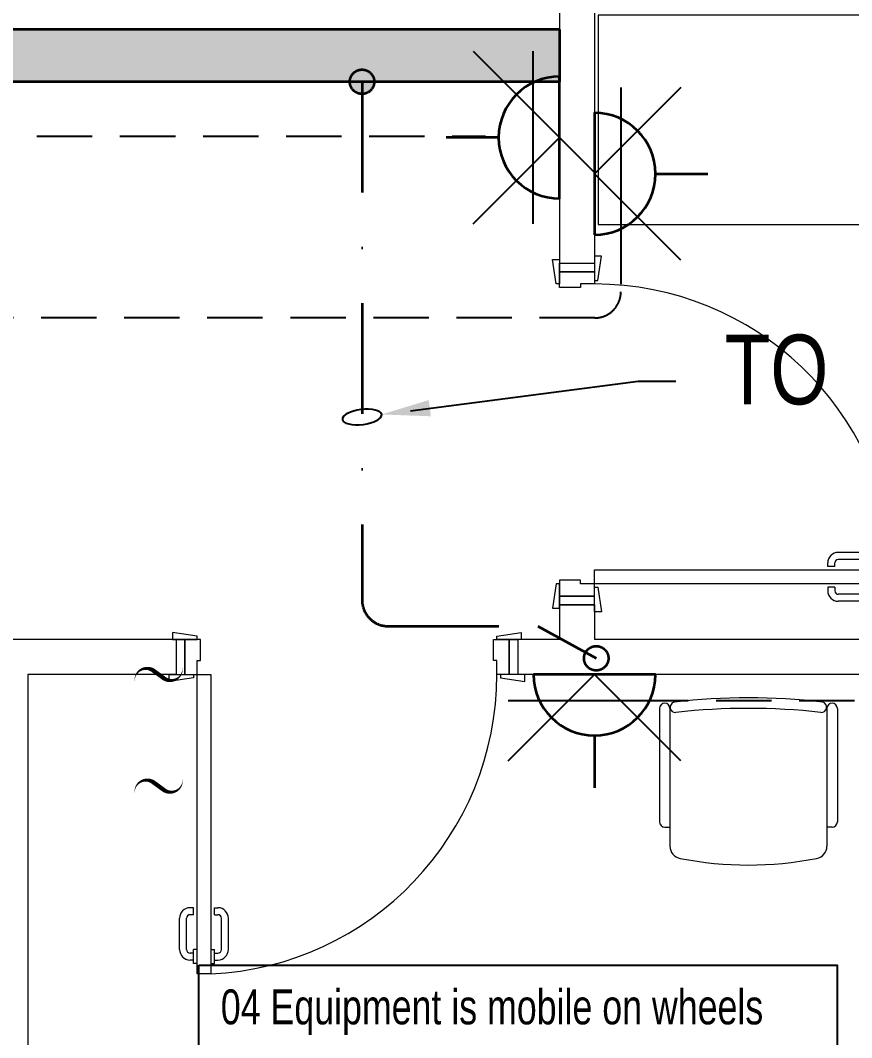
# Model space of a CAD drawing. Header units: inches. Extents: x -12418 to 57169, y -29325 to 19878.
# Drawn here: x 44936 to 47320, y -9889 to -6971 of the extents above; entities that cross this region are included whole.
import ezdxf
from ezdxf import colors
from ezdxf.entities.mleader import LeaderData, LeaderLine
from ezdxf.enums import TextEntityAlignment as Align
from ezdxf.math import Vec2, Vec3

# ---------------------------------------------------------------- set-up
doc = ezdxf.new("R2010")
doc.units = ezdxf.units.IN
doc.header["$LTSCALE"] = 25
doc.header["$MEASUREMENT"] = 0
doc.linetypes.add('DASHDOT', pattern=[25.4, 12.7, -6.35, 0, -6.35])
doc.linetypes.add('HIDDEN', pattern=[9.525, 6.35, -3.175])
doc.layers.get('0').update_dxf_attribs({"color": 8})
doc.layers.get('Defpoints').update_dxf_attribs({"color": 8})
for name, color, linetype, lineweight in [('00-Ground Floor$0$LOADING', 253, 'Continuous', 5), ('00-Ground Floor$0$Walls', 251, 'Continuous', 5), ('00-Ground Floor$0$Wooden Joinery', 251, 'Continuous', 5), ('E-LITE-CIRC @ 100', 6, 'Continuous', 25), ('E-LITE-CLNG-CNDT', 6, 'DASHDOT', 35), ('E-LITE-EXIT-NUMB', 6, 'Continuous', 25), ('E-POWR-CLNG-CNDT', 6, 'DASHDOT', 35), ('E-POWR-FLOR-CNDT', 6, 'HIDDEN', 25), ('E-POWR-WALL @ 100', 4, 'Continuous', 35), ('T-CABL-TRAY', 251, 'Continuous', 35), ('T-DATA-CLNG-COND', 51, 'DASHDOT', 25)]:
    doc.layers.add(name, color=color, linetype=linetype, lineweight=lineweight)
doc.layers.add('Equipment tags', color=3, linetype='Continuous')
doc.styles.add('00-Ground Floor$0$X3G_ENTITY_2588D4', font='swisscl.ttf', dxfattribs={"height": 200})
doc.styles.add('DC_Simplex', font='SIMPLEX.shx', dxfattribs={"width": 0.7})

# ---------------------------------------------------------------- blocks, each defined once
blk = doc.blocks.new('00-Ground Floor$0$A$C72370EFE')
at = {"layer": '00-Ground Floor$0$Wooden Joinery'}
for p, q in [((-0.01, -0.04), (-0.02, -0.04)), ((-0.01, -0.03), (-0.01, -0.07)), ((0, -0.03), (-0.01, -0.03)), ((0.04, -0.03), (0.05, -0.03)), ((0.05, -0.03), (0.05, -0.07)), ((0.05, -0.04), (0.06, -0.04)), ((-0.05, -0.07), (-0.05, -0.16)), ((-0.03, -0.07), (-0.03, -0.16)), ((-0.01, -0.06), (-0.02, -0.06)), ((0, -0.07), (-0.01, -0.07)), ((0.04, -0.07), (0.05, -0.07)), ((0.05, -0.06), (0.06, -0.06)), ((0.07, -0.07), (0.07, -0.16)), ((0.09, -0.07), (0.09, -0.16)), ((-0.01, -0.17), (-0.02, -0.17)), ((-0.01, -0.17), (-0.01, -0.19)), ((0.05, -0.17), (0.06, -0.17)), ((0.05, -0.17), (0.05, -0.19)), ((-0.01, -0.19), (-0.02, -0.19)), ((0.05, -0.19), (0.06, -0.19))]:
    blk.add_line(p, q, dxfattribs=at)
for centre, radius, start, end in [((-0.02, -0.07), 0.03, 90, 180), ((0.06, -0.07), 0.03, 0, 90), ((-0.02, -0.07), 0.01, 90, 180), ((0.06, -0.07), 0.01, 0, 90), ((-0.02, -0.16), 0.03, 180, 270), ((-0.02, -0.16), 0.01, 180, 270), ((0.06, -0.16), 0.01, 270, 0), ((0.06, -0.16), 0.03, 270, 0)]:
    blk.add_arc(centre, radius, start, end, dxfattribs=at)
blk = doc.blocks.new('00-Ground Floor$0$A$C5DAD61B4')
at = {"layer": '00-Ground Floor$0$Wooden Joinery'}
for points in [[(80, 959.1), (80, 969.1), (10, 979.1), (10, 959.1)], [(940, 959.1), (940, 969.1), (1010, 979.1), (1010, 959.1)], [(70, 859.1), (70, 849.1), (0, 839.1), (0, 859.1)], [(120, 859.1), (120, 0), (80, 0), (80, 859.1)], [(950, 859.1), (950, 849.1), (1020, 839.1), (1020, 859.1)]]:
    blk.add_lwpolyline(points, close=True, dxfattribs=at)
for points in [[(45, 859.1), (45, 959.1), (20, 959.1), (20, 859.1), (45, 859.1)], [(45, 859.1), (80, 859.1), (80, 899.1), (90, 899.1), (90, 959.1), (45, 959.1), (45, 859.1)], [(975, 859.1), (940, 859.1), (940, 899.1), (930, 899.1), (930, 959.1), (975, 959.1), (975, 859.1)], [(975, 859.1), (975, 959.1), (1000, 959.1), (1000, 859.1), (975, 859.1)]]:
    blk.add_lwpolyline(points, dxfattribs=at)
blk.add_arc((80, 859.1), 860, 272.666, 0, dxfattribs=at)
at = {"layer": '00-Ground Floor$0$Wooden Joinery', "xscale": 999.9999999998854, "yscale": 999.9999999998854, "zscale": 999.9999999998854, "rotation": 180}
blk.add_blockref('00-Ground Floor$0$A$C72370EFE', (120, 0), dxfattribs=at)
blk = doc.blocks.new('00-Ground Floor$0$GF21016-P')
at = {"layer": '00-Ground Floor$0$LOADING', "extrusion": (-1.24384e-09, -1.20261e-09, -1)}
for p, q in [((0.0128, 0.0179), (0.0128, 0.4136)), ((0.4628, 0.0179), (0.4628, 0.4136)), ((-0.0022, 0.3585), (0.0128, 0.3585)), ((0.4778, 0.3585), (0.4628, 0.3585)), ((-0.0172, 0.0179), (-0.0172, 0.3435)), ((0.4928, 0.0179), (0.4928, 0.3435)), ((0.4778, 0.0029), (0.4778, 0.0029))]:
    blk.add_line(p, q, dxfattribs=at)
for centre, radius, start, end in [((-0.2378, -0.5362), 1.0036, 78.7568, 101.2432), ((-0.0478, 0.4136), 0.035, 0, 80.6557), ((-0.4278, 0.4136), 0.035, 99.3443, 180), ((0.0022, 0.3435), 0.015, 0, 90), ((-0.4778, 0.3435), 0.015, 90, 180), ((-0.0284, 0.0145), 0.015, 284.3864, 95.5209), ((-0.2378, 1.8928), 1.8749, 263.6341, 276.3659), ((-0.4471, 0.0145), 0.015, 84.4791, 255.6136), ((0.0022, 0.0179), 0.015, 270, 0), ((0.0022, 0.0179), 0.015, 180, 270), ((-0.2378, 1.8734), 1.8855, 263.5119, 276.4881), ((-0.4778, 0.0179), 0.015, 270, 0), ((-0.4778, 0.0179), 0.015, 180, 270)]:
    blk.add_arc(centre, radius, start, end, dxfattribs=at)
blk = doc.blocks.new('00-Ground Floor')
at = {"layer": '00-Ground Floor$0$LOADING', "elevation": 0}
blk.add_lwpolyline([(46593.8, -6956.7), (46593.8, -7556.7), (47693.8, -7556.7), (47693.8, -6956.7)], close=True, dxfattribs=at)
at = {"layer": '00-Ground Floor$0$Walls'}
for p, q in [((46482.9, -6947.4, 0), (46482.9, -7667.4, 0)), ((46582.9, -6947.4, 0), (46582.9, -7667.4, 0)), ((46482.9, -7667.4, 0), (46582.9, -7667.4, 0)), ((46582.9, -8647.4, 0), (46482.9, -8647.4, 0)), ((46482.9, -8647.4, 0), (46482.9, -8747.4, 0)), ((46582.9, -8647.4, 0), (46582.9, -8747.4, 0)), ((45382.9, -8747.4, 0), (44757.5, -8747.4, 0)), ((45382.9, -8747.4, 0), (45382.9, -8847.4, 0)), ((46482.9, -8747.4, 0), (46362.9, -8747.4, 0)), ((46362.9, -8747.4, 0), (46362.9, -8847.4, 0)), ((48817.9, -8747.4, 0), (46582.9, -8747.4, 0)), ((45382.9, -8847.4, 0), (44957.5, -8847.4, 0)), ((44957.5, -8847.4, 0), (44957.5, -12867.4, 0)), ((48817.9, -8847.4, 0), (46362.9, -8847.4, 0))]:
    blk.add_line(p, q, dxfattribs=at)
at = {"layer": '00-Ground Floor$0$LOADING', "color": 1, "extrusion": (4.75185e-05, 1.86519e-05, 1), "xscale": -1000.000000000003, "yscale": 1000.000000000003, "zscale": -1000.000000000003, "rotation": 180.0000250467612}
blk.add_blockref('00-Ground Floor$0$GF21016-P', (46786.6, -8926.8, 2), dxfattribs=at)
at = {"layer": '00-Ground Floor$0$Wooden Joinery', "rotation": 89.99999999999999}
blk.add_blockref('00-Ground Floor$0$A$C5DAD61B4', (47442, -8667.4, 0), dxfattribs=at)
at = {"layer": '00-Ground Floor$0$Wooden Joinery'}
blk.add_blockref('00-Ground Floor$0$A$C5DAD61B4', (45362.9, -9706.5, 0), dxfattribs=at)
blk = doc.blocks.new('*U30')
blk.add_line((0, 1.75), (0, 3.25))
blk.add_lwpolyline([(1.75, 0, 1), (-1.75, 0)], format="xyb", close=True)
at = {"layer": 'Defpoints'}
for p, q in [((-2.475, 2.475), (0, 0)), ((2.475, 2.475), (0, 0)), ((-2.475, 0.758), (2.475, 0.758))]:
    blk.add_line(p, q, dxfattribs=at)
at = {"layer": 'E-LITE-EXIT-NUMB', "style": 'DC_Simplex', "width": 0.7, "flags": 8}
blk.add_attdef('TYPE', text='', height=2, rotation=360, dxfattribs=at).set_placement((-2.682, 5.238), align=Align.RIGHT)
blk.add_attdef('CIRCUIT', (2.682, 5.238), '', height=2, rotation=360, dxfattribs=at)
blk = doc.blocks.new('*U35')
blk.add_line((1.75, 0), (3.25, 0))
blk.add_lwpolyline([(0, -1.75, 1), (0, 1.75)], format="xyb", close=True)
at = {"layer": 'Defpoints'}
for p, q in [((2.475, 2.475), (0, 0)), ((0.758, 2.475), (0.758, -2.475)), ((2.475, -2.475), (0, 0))]:
    blk.add_line(p, q, dxfattribs=at)
at = {"layer": 'E-LITE-EXIT-NUMB', "style": 'DC_Simplex', "width": 0.7, "flags": 8}
blk.add_attdef('TYPE', text='', height=2, rotation=360, dxfattribs=at).set_placement((-2.682, 5.238), align=Align.RIGHT)
blk.add_attdef('CIRCUIT', (2.682, 5.238), '', height=2, rotation=360, dxfattribs=at)
blk = doc.blocks.new('*U36')
blk.add_line((-1.75, 0), (-3.25, 0))
blk.add_lwpolyline([(0, 1.75, 1), (0, -1.75)], format="xyb", close=True)
at = {"layer": 'Defpoints'}
for p, q in [((-2.475, 2.475), (0, 0)), ((-0.758, -2.475), (-0.758, 2.475)), ((-2.475, -2.475), (0, 0))]:
    blk.add_line(p, q, dxfattribs=at)
at = {"layer": 'E-LITE-EXIT-NUMB', "style": 'DC_Simplex', "width": 0.7, "flags": 8}
blk.add_attdef('TYPE', text='', height=2, rotation=360, dxfattribs=at).set_placement((-2.682, 5.238), align=Align.RIGHT)
blk.add_attdef('CIRCUIT', (2.682, 5.238), '', height=2, rotation=360, dxfattribs=at)
blk = doc.blocks.new('ARR0W')
at = {"color": 45}
blk.add_ellipse((0, 0), major_axis=(0.4, 0), ratio=0.4, dxfattribs=at)
at = {"color": 45, "ltscale": 0.5}
blk.add_solid([(-1.4, 0.167), (-0.4, 0), (-1.4, -0.167)], dxfattribs=at)
blk = doc.blocks.new('*U73')
at = {"lineweight": 0}
h = blk.add_hatch(dxfattribs=at)
h.set_pattern_fill('HEX', color=253, scale=8, angle=90, style=0)
h.set_pattern_definition([(90, (5e-10, 4813.436), (-43.99409, 2e-12), [25.4, -50.8]), (210, (5e-10, 4813.436), (21.99705, -38.1), [25.4, -50.8]), (150, (5e-10, 4838.836), (-21.99705, -38.1), [25.4, -50.8])])
h.paths.add_polyline_path([(0, -8633.4), (150, -8633.4), (150, 0), (0, 0)])
at = {"color": 0}
for p, q in [((0, 0), (0, -8633.4)), ((0, 0), (150, 0)), ((150, 0), (150, -8633.4))]:
    blk.add_line(p, q, dxfattribs=at)
blk = doc.blocks.new('CD-CUT')
at = {"linetype": 'Continuous'}
blk.add_lwpolyline([(-30.4, 100, 0, 1.75, 0), (-13.9, 97.3, 1.75, 17.5, -0.545095), (15.4, 21.1, 17.5, 17.5, 0), (-15.4, -21.1, 17.5, 1.75, 0.545095), (13.9, -97.3, 1.75, 0, 0), (30.4, -100, 0, 0, 0)], format="xyseb", dxfattribs=at)
blk = doc.blocks.new('A$C767e6835')
at = {"layer": 'T-CABL-TRAY', "linetype": 'Continuous', "rotation": 270}
blk.add_blockref('*U73', (26383.4, -4150), dxfattribs=at)
at = {"layer": 'T-DATA-CLNG-COND', "xscale": 0.7000000000000002, "yscale": 0.7000000000000002, "zscale": 0.7000000000000002, "rotation": 90}
for p in [(25233.4, -6000), (25233.4, -6320.4)]:
    blk.add_blockref('CD-CUT', p, dxfattribs=at)

msp = doc.modelspace()

# ---------------------------------------------------------------- hatches: boundary and pattern name
at = {"layer": 'E-POWR-CLNG-CNDT'}
h = msp.add_hatch(color=256, dxfattribs=at)
h.dxf.hatch_style = 1
h.paths.add_polyline_path([(45881.2, -7147.4, 1), (45951.2, -7147.4, 1)])

# ---------------------------------------------------------------- linework, layer by layer
msp.add_lwpolyline([(45916.2, -7147.4), (45916.2, -8633.9, 0.414214), (45991.2, -8708.9), (46420.1, -8708.9), (46587.9, -8801)], format="xyb", dxfattribs=at)
for centre in [(45916.2, -7147.4, 0.8), (46587.9, -8801, 0)]:
    msp.add_circle(centre, 35, dxfattribs=at)
at = {"layer": 'E-POWR-FLOR-CNDT', "elevation": 0}
for points in [[(37725.8, -3941.3), (37602, -4065.1), (37602, -7303.8), (46270.1, -7303.8)], [(46482.9, -7307.4), (46584.9, -7409.4)], [(47566.4, -8923.2), (46658.7, -8923.2)]]:
    msp.add_lwpolyline(points, dxfattribs=at)
msp.add_lwpolyline([(46658.7, -7569.1), (46658.7, -7749.8, -0.414214), (46583.7, -7824.8), (40830, -7824.8, 0.414214), (40755, -7899.8), (40755, -12619.9), (40631.3, -12743.7)], format="xyb", dxfattribs=at)
at = {"layer": 'Equipment tags'}
msp.add_lwpolyline([(45448.1, -9681.4), (47278.7, -9681.4), (47278.7, -10060), (45448.1, -10060)], close=True, dxfattribs=at)

# ---------------------------------------------------------------- block references
at = {"layer": 'E-LITE-CLNG-CNDT'}
msp.add_blockref('00-Ground Floor', (0, 0), dxfattribs=at)
at = {"layer": 'E-POWR-FLOR-CNDT'}
msp.add_blockref('A$C767e6835', (20099.5, -2847.4, 0.4), dxfattribs=at)
at = {"layer": 'E-POWR-WALL @ 100', "xscale": 100, "yscale": 100, "zscale": 100, "rotation": 180}
for name, p in [('*U35', (46482.9, -7307.4, 0)), ('*U36', (46582.9, -7411.4, 0)), ('*U30', (46582.9, -8847.4, 0))]:
    msp.add_blockref(name, p, dxfattribs=at)

# ---------------------------------------------------------------- texts
at = {"layer": 'Equipment tags', "insert": (45511.2, -9751), "char_height": 100, "attachment_point": 1, "style": '00-Ground Floor$0$X3G_ENTITY_2588D4'}
msp.add_mtext_dynamic_manual_height_columns('04 Equipment is mobile on wheels\\PPower supply: 220V, 50Hz, 20W', width=1707.103, gutter_width=100, heights=[1691.6], dxfattribs=at)

# ---------------------------------------------------------------- leaders
at = {"layer": 'E-LITE-CIRC @ 100'}
ml = msp.add_multileader_mtext('Standard', dxfattribs=at)
ml.set_content('{\\Fdc_el_romans|c0;\\W0.8;TO\\Fromans|c0; \\Fsimplex|c0;LP-GF/S6}', color=256, style='DC_Simplex')
ml.set_leader_properties()
ml.set_arrow_properties(name='ARR0W')
ml.build(insert=Vec2(0, 0))
ml.multileader.update_dxf_attribs({"dogleg_length": 200, "arrow_head_size": 140, "scale": 100})
ctx = ml.context
ctx.base_point, ctx.scale, ctx.char_height, ctx.arrow_head_size, ctx.landing_gap_size, ctx.plane_origin, ctx.plane_x_axis, ctx.plane_y_axis = Vec3(46816.5, -8006.1, 0), 100, 200, 140, 140, Vec3(62163, -15299.9, 0), Vec3(1, 0.000001, 0), Vec3(-0.000001, 1, 0)
notes = []
notes.append((ctx, [(0, (1, 1, 0), (46707.7, -8006.1, 0), (1, 0.000001, 0), 108.8, [(0, [(45916.2, -8108.9, 0)], 0, [])])]))
ctx.mtext.insert, ctx.mtext.text_direction, ctx.mtext.rotation, ctx.mtext.flow_direction = Vec3(46956.5, -7872.7, 0), Vec3(1, 0.000001, 0), 0.000001, 5
for ctx, leaders in notes:
    for number, flags, end, landing, length, lines in leaders:
        leader = LeaderData()
        leader.index, (leader.has_last_leader_line, leader.has_dogleg_vector, leader.attachment_direction) = number, flags
        leader.last_leader_point, leader.dogleg_vector, leader.dogleg_length = Vec3(end), Vec3(landing), length
        for number, points, colour, breaks in lines:
            line = LeaderLine()
            line.index, line.vertices, line.color, line.breaks = number, Vec3.list(points), colors.encode_raw_color(colour), breaks
            leader.lines.append(line)
        ctx.leaders.append(leader)

doc.saveas('drawing.dxf')
